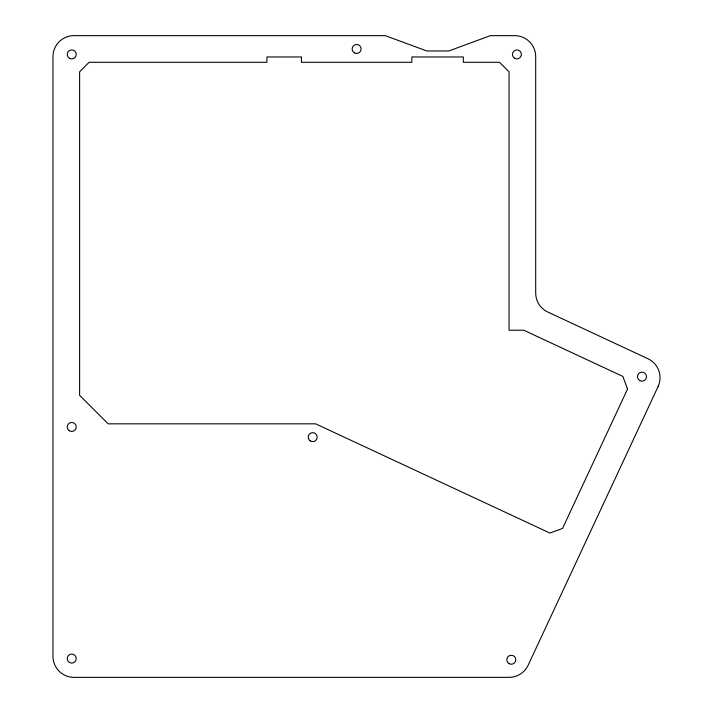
<?xml version="1.0" encoding="UTF-8"?>
<svg xmlns="http://www.w3.org/2000/svg" width="713" height="713" viewBox="0 0 713 713"><rect width="100%" height="100%" fill="white"/><g stroke="black" fill="none" stroke-linecap="round" stroke-linejoin="round"><path stroke-width="1.07" d="M627.511 389.102L562.53 528.449L549.883 533.048L315.645 423.834L108.153 423.834L79.606 395.296L79.606 71.808L89.125 62.289L266.929 62.289L266.929 56.96L301.412 56.96L301.412 62.289L411.856 62.289L411.856 56.96L463.307 56.96L463.307 62.289L499.465 62.289L509.055 71.808L509.055 330.217L523.743 330.217L622.904 376.455L627.511 389.102M658.072 386.598L528.137 665.238A20.98 20.98 0 0 1 509.127 677.35L73.947 677.35A20.98 20.98 0 0 1 52.967 656.37L52.967 56.63A20.98 20.98 0 0 1 73.947 35.65L385.216 35.65L426.802 50.971L448.807 50.971L490.401 35.65L514.715 35.65A20.98 20.98 0 0 1 535.695 56.63L535.695 293.025A20.98 20.98 0 0 0 547.807 312.044L647.921 358.719A20.98 20.98 0 0 1 658.072 386.598M639.739 380.564A4.492 4.492 0 0 0 646.486 376.669A4.492 4.492 0 0 0 639.739 372.774A4.492 4.492 0 0 0 639.739 380.564M310.191 440.892A4.492 4.492 0 0 0 317.178 437.452A4.492 4.492 0 0 0 310.699 433.13A4.492 4.492 0 0 0 310.191 440.892M69.241 430.688A4.492 4.492 0 0 0 76.229 427.247A4.492 4.492 0 0 0 69.749 422.916A4.492 4.492 0 0 0 69.241 430.688M69.491 58.314A4.492 4.492 0 0 0 76.238 54.42A4.492 4.492 0 0 0 69.491 50.525A4.492 4.492 0 0 0 69.491 58.314M354.388 52.86A4.492 4.492 0 0 0 361.126 48.974A4.492 4.492 0 0 0 354.388 45.079A4.492 4.492 0 0 0 354.388 52.86M514.403 58.154A4.492 4.492 0 0 0 521.39 54.714A4.492 4.492 0 0 0 514.911 50.391A4.492 4.492 0 0 0 514.403 58.154M69.491 662.475A4.492 4.492 0 0 0 76.238 658.58A4.492 4.492 0 0 0 69.491 654.686A4.492 4.492 0 0 0 69.491 662.475M509.037 663.643A4.492 4.492 0 0 0 515.775 659.757A4.492 4.492 0 0 0 509.037 655.862A4.492 4.492 0 0 0 509.037 663.643"/></g></svg>
